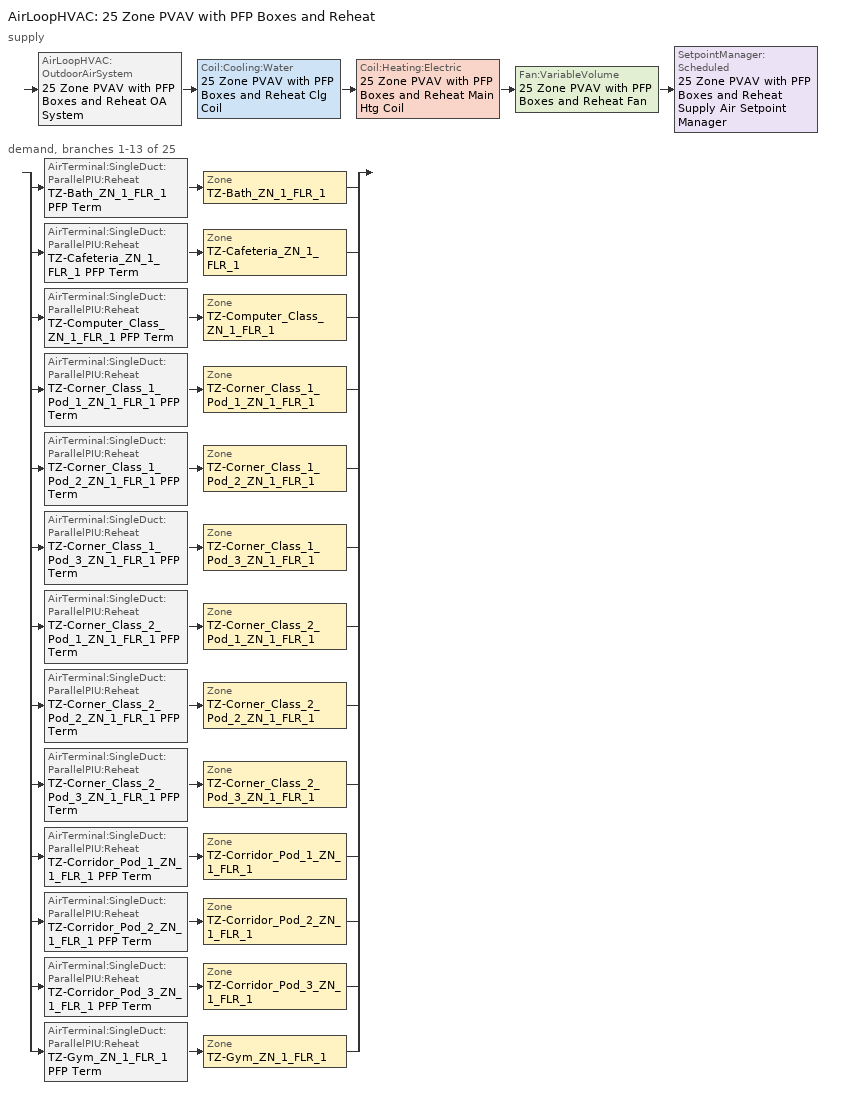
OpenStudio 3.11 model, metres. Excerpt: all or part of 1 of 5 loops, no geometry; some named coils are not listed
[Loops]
AirLoopHVAC '25 Zone PVAV with PFP Boxes and Reheat'
 supply: AirLoopHVAC:OutdoorAirSystem '25 Zone PVAV with PFP Boxes and Reheat OA System' > Coil:Cooling:Water '25 Zone PVAV with PFP Boxes and Reheat Clg Coil' > Coil:Heating:Electric '25 Zone PVAV with PFP Boxes and Reheat Main Htg Coil' > Fan:VariableVolume '25 Zone PVAV with PFP Boxes and Reheat Fan' > SetpointManager:Scheduled '25 Zone PVAV with PFP Boxes and Reheat Supply Air Setpoint Manager'
 demand, branches 1-13 of 25: split
  | AirTerminal:SingleDuct:ParallelPIU:Reheat 'TZ-Bath_ZN_1_FLR_1 PFP Term' > Zone 'TZ-Bath_ZN_1_FLR_1'
  | AirTerminal:SingleDuct:ParallelPIU:Reheat 'TZ-Cafeteria_ZN_1_FLR_1 PFP Term' > Zone 'TZ-Cafeteria_ZN_1_FLR_1'
  | AirTerminal:SingleDuct:ParallelPIU:Reheat 'TZ-Computer_Class_ZN_1_FLR_1 PFP Term' > Zone 'TZ-Computer_Class_ZN_1_FLR_1'
  | AirTerminal:SingleDuct:ParallelPIU:Reheat 'TZ-Corner_Class_1_Pod_1_ZN_1_FLR_1 PFP Term' > Zone 'TZ-Corner_Class_1_Pod_1_ZN_1_FLR_1'
  | AirTerminal:SingleDuct:ParallelPIU:Reheat 'TZ-Corner_Class_1_Pod_2_ZN_1_FLR_1 PFP Term' > Zone 'TZ-Corner_Class_1_Pod_2_ZN_1_FLR_1'
  | AirTerminal:SingleDuct:ParallelPIU:Reheat 'TZ-Corner_Class_1_Pod_3_ZN_1_FLR_1 PFP Term' > Zone 'TZ-Corner_Class_1_Pod_3_ZN_1_FLR_1'
  | AirTerminal:SingleDuct:ParallelPIU:Reheat 'TZ-Corner_Class_2_Pod_1_ZN_1_FLR_1 PFP Term' > Zone 'TZ-Corner_Class_2_Pod_1_ZN_1_FLR_1'
  | AirTerminal:SingleDuct:ParallelPIU:Reheat 'TZ-Corner_Class_2_Pod_2_ZN_1_FLR_1 PFP Term' > Zone 'TZ-Corner_Class_2_Pod_2_ZN_1_FLR_1'
  | AirTerminal:SingleDuct:ParallelPIU:Reheat 'TZ-Corner_Class_2_Pod_3_ZN_1_FLR_1 PFP Term' > Zone 'TZ-Corner_Class_2_Pod_3_ZN_1_FLR_1'
  | AirTerminal:SingleDuct:ParallelPIU:Reheat 'TZ-Corridor_Pod_1_ZN_1_FLR_1 PFP Term' > Zone 'TZ-Corridor_Pod_1_ZN_1_FLR_1'
  | AirTerminal:SingleDuct:ParallelPIU:Reheat 'TZ-Corridor_Pod_2_ZN_1_FLR_1 PFP Term' > Zone 'TZ-Corridor_Pod_2_ZN_1_FLR_1'
  | AirTerminal:SingleDuct:ParallelPIU:Reheat 'TZ-Corridor_Pod_3_ZN_1_FLR_1 PFP Term' > Zone 'TZ-Corridor_Pod_3_ZN_1_FLR_1'
  | AirTerminal:SingleDuct:ParallelPIU:Reheat 'TZ-Gym_ZN_1_FLR_1 PFP Term' > Zone 'TZ-Gym_ZN_1_FLR_1'
[Sizing:Zone] Zone Cooling Design Supply Air Temperature Input Method=SupplyAirTemperature; Zone Cooling Design Supply Air Temperature {C}=12.7778; Zone Cooling Design Supply Air Temperature Difference {deltaC}=11.11; Zone Heating Design Supply Air Temperature Input Method=SupplyAirTemperature; Zone Heating Design Supply Air Temperature {C}=40; Zone Heating Design Supply Air Temperature Difference {deltaC}=11.11; Zone Cooling Design Supply Air Humidity Ratio {kg-H2O/kg-air}=0.0085; Zone Heating Design Supply Air Humidity Ratio {kg-H2O/kg-air}=0.008; Cooling Design Air Flow Method=DesignDay; Heating Design Air Flow Method=DesignDay; Heating Maximum Air Flow Fraction=1; Account for Dedicated Outdoor Air System=No; Dedicated Outdoor Air System Control Strategy=NeutralSupplyAir; Dedicated Outdoor Air Low Setpoint Temperature for Design {C}=autosize; Dedicated Outdoor Air High Setpoint Temperature for Design {C}=autosize; Zone Load Sizing Method=Sensible Load Only No Latent Load; Zone Latent Cooling Design Supply Air Humidity Ratio Input Method=HumidityRatioDifference; Zone Cooling Design Supply Air Humidity Ratio Difference {kgWater/kgDryAir}=0.005; Zone Latent Heating Design Supply Air Humidity Ratio Input Method=HumidityRatioDifference; Zone Humidification Design Supply Air Humidity Ratio Difference {kgWater/kgDryAir}=0.005; Sizing Option=Coincident; Heating Coil Sizing Method=None; Maximum Heating Capacity To Cooling Load Sizing Ratio {W/W}=1
TZ-Corridor_Pod_2_ZN_1_FLR_1; TZ-Corner_Class_2_Pod_1_ZN_1_FLR_1; TZ-Bath_ZN_1_FLR_1; TZ-Corner_Class_1_Pod_2_ZN_1_FLR_1; TZ-Gym_ZN_1_FLR_1; TZ-Corner_Class_1_Pod_3_ZN_1_FLR_1; TZ-Computer_Class_ZN_1_FLR_1; TZ-Corner_Class_2_Pod_3_ZN_1_FLR_1; TZ-Corner_Class_1_Pod_1_ZN_1_FLR_1; TZ-Cafeteria_ZN_1_FLR_1; TZ-Corridor_Pod_1_ZN_1_FLR_1; TZ-Corridor_Pod_3_ZN_1_FLR_1; TZ-Corner_Class_2_Pod_2_ZN_1_FLR_1
[Zone equipment]
TZ-Corridor_Pod_2_ZN_1_FLR_1: TZ-Corridor_Pod_2_ZN_1_FLR_1 PFP Term
TZ-Corner_Class_2_Pod_1_ZN_1_FLR_1: TZ-Corner_Class_2_Pod_1_ZN_1_FLR_1 PFP Term
TZ-Bath_ZN_1_FLR_1: TZ-Bath_ZN_1_FLR_1 Exhaust Fan, TZ-Bath_ZN_1_FLR_1 PFP Term
TZ-Corner_Class_1_Pod_2_ZN_1_FLR_1: TZ-Corner_Class_1_Pod_2_ZN_1_FLR_1 PFP Term
TZ-Gym_ZN_1_FLR_1: TZ-Gym_ZN_1_FLR_1 PFP Term
TZ-Corner_Class_1_Pod_3_ZN_1_FLR_1: TZ-Corner_Class_1_Pod_3_ZN_1_FLR_1 PFP Term
TZ-Computer_Class_ZN_1_FLR_1: TZ-Computer_Class_ZN_1_FLR_1 PFP Term
TZ-Corner_Class_2_Pod_3_ZN_1_FLR_1: TZ-Corner_Class_2_Pod_3_ZN_1_FLR_1 PFP Term
TZ-Corner_Class_1_Pod_1_ZN_1_FLR_1: TZ-Corner_Class_1_Pod_1_ZN_1_FLR_1 PFP Term
TZ-Cafeteria_ZN_1_FLR_1: TZ-Kitchen_ZN_1_FLR_1 Transfer Air Source, TZ-Cafeteria_ZN_1_FLR_1 PFP Term
TZ-Corridor_Pod_1_ZN_1_FLR_1: TZ-Corridor_Pod_1_ZN_1_FLR_1 PFP Term
TZ-Corridor_Pod_3_ZN_1_FLR_1: TZ-Corridor_Pod_3_ZN_1_FLR_1 PFP Term
TZ-Corner_Class_2_Pod_2_ZN_1_FLR_1: TZ-Corner_Class_2_Pod_2_ZN_1_FLR_1 PFP Term
[Fan:ZoneExhaust] Availability Schedule=Always On Discrete; System Availability Manager Coupling Mode=Decoupled
Name | Fan Total Efficiency | Pressure Rise {Pa} | Maximum Flow Rate {m3/s} | Flow Fraction Schedule
TZ-Kitchen_ZN_1_FLR_1 Transfer Air Source | 1 | 0 | 0.298704
TZ-Bath_ZN_1_FLR_1 Exhaust Fan | 0.455889 | 124.544 | 0.279908 | Always On Discrete
[SetpointManager:Scheduled]
25 Zone PVAV with PFP Boxes and Reheat Supply Air Setpoint Manager: Control Variable=Temperature; Schedule=Supply Air Temp - 55.0F; Setpoint Node or NodeList=25 Zone PVAV with PFP Boxes and Reheat Supply Outlet Node
[AirLoopHVAC]
25 Zone PVAV with PFP Boxes and Reheat: Availability Schedule=Always On Discrete; Design Supply Air Flow Rate {m3/s}=autosize; Design Return Air Flow Fraction of Supply Air Flow=1
[Sizing:System]
25 Zone PVAV with PFP Boxes and Reheat: Type of Load to Size On=Sensible; Design Outdoor Air Flow Rate {m3/s}=Autosize; Central Heating Maximum System Air Flow Ratio=0.3; Preheat Design Temperature {C}=7.22222; Preheat Design Humidity Ratio {kg-H2O/kg-Air}=0.008; Precool Design Temperature {C}=12.7778; Precool Design Humidity Ratio {kg-H2O/kg-Air}=0.008; Central Cooling Design Supply Air Temperature {C}=12.7778; Central Heating Design Supply Air Temperature {C}=12.7778; Sizing Option=Coincident; 100% Outdoor Air in Cooling=No; 100% Outdoor Air in Heating=No; Central Cooling Design Supply Air Humidity Ratio {kg-H2O/kg-Air}=0.0085; Central Heating Design Supply Air Humidity Ratio {kg-H2O/kg-Air}=0.008; Cooling Design Air Flow Method=DesignDay; Heating Design Air Flow Method=DesignDay; System Outdoor Air Method=ZoneSum; Zone Maximum Outdoor Air Fraction=1; Cooling Supply Air Flow Rate Per Floor Area {m3/s-m2}=0.00996765; Cooling Fraction of Autosized Cooling Supply Air Flow Rate=1; Cooling Supply Air Flow Rate Per Unit Cooling Capacity {m3/s-W}=3.94755e-05; Heating Supply Air Flow Rate Per Floor Area {m3/s-m2}=0.00996765; Heating Fraction of Autosized Heating Supply Air Flow Rate=1; Heating Fraction of Autosized Cooling Supply Air Flow Rate=1; Heating Supply Air Flow Rate Per Unit Heating Capacity {m3/s-W}=3.15882e-05; Cooling Design Capacity Method=CoolingDesignCapacity; Cooling Design Capacity {W}=autosize; Cooling Design Capacity Per Floor Area {W/m2}=234.7; Fraction of Autosized Cooling Design Capacity=1; Heating Design Capacity Method=HeatingDesignCapacity; Heating Design Capacity {W}=autosize; Heating Design Capacity Per Floor Area {W/m2}=157; Fraction of Autosized Heating Design Capacity=1; Central Cooling Capacity Control Method=OnOff; Occupant Diversity=autosize; Heating Coil Sizing Method=None; Maximum Heating Capacity To Cooling Capacity Sizing Ratio {W/W}=1
[Fan:VariableVolume]
25 Zone PVAV with PFP Boxes and Reheat Fan: Availability Schedule=Always On Discrete; Fan Total Efficiency=0.62; Pressure Rise {Pa}=622.722; Maximum Flow Rate {m3/s}=Autosize; Fan Power Minimum Flow Rate Input Method=Fraction; Fan Power Minimum Flow Fraction=0.1; Fan Power Minimum Air Flow Rate {m3/s}=0; Motor Efficiency=0.9; Motor In Airstream Fraction=1; Fan Power Coefficient 1=0.0407599; Fan Power Coefficient 2=0.088045; Fan Power Coefficient 3=-0.0729261; Fan Power Coefficient 4=0.94374; Fan Power Coefficient 5=0
[Coil:Heating:Electric] Availability Schedule=Always On Discrete; Efficiency=1
25 Zone PVAV with PFP Boxes and Reheat Main Htg Coil; TZ-Bath_ZN_1_FLR_1 Electric Reheat Coil; TZ-Cafeteria_ZN_1_FLR_1 Electric Reheat Coil; TZ-Computer_Class_ZN_1_FLR_1 Electric Reheat Coil; TZ-Corner_Class_1_Pod_1_ZN_1_FLR_1 Electric Reheat Coil; TZ-Corner_Class_1_Pod_2_ZN_1_FLR_1 Electric Reheat Coil; TZ-Corner_Class_1_Pod_3_ZN_1_FLR_1 Electric Reheat Coil; TZ-Corner_Class_2_Pod_1_ZN_1_FLR_1 Electric Reheat Coil; TZ-Corner_Class_2_Pod_2_ZN_1_FLR_1 Electric Reheat Coil; TZ-Corner_Class_2_Pod_3_ZN_1_FLR_1 Electric Reheat Coil; TZ-Corridor_Pod_1_ZN_1_FLR_1 Electric Reheat Coil; TZ-Corridor_Pod_2_ZN_1_FLR_1 Electric Reheat Coil; TZ-Corridor_Pod_3_ZN_1_FLR_1 Electric Reheat Coil; TZ-Gym_ZN_1_FLR_1 Electric Reheat Coil
[Controller:OutdoorAir]
25 Zone PVAV with PFP Boxes and Reheat OA Controller: Minimum Outdoor Air Flow Rate {m3/s}=autosize; Maximum Outdoor Air Flow Rate {m3/s}=Autosize; Economizer Control Type=NoEconomizer; Economizer Control Action Type=ModulateFlow; Economizer Maximum Limit Dry-Bulb Temperature {C}=28; Economizer Maximum Limit Enthalpy {J/kg}=64000; Lockout Type=NoLockout; Minimum Limit Type=FixedMinimum; Minimum Outdoor Air Schedule=Always On Discrete; Controller Mechanical Ventilation=25 Zone PVAV with PFP Boxes and Reheat Vent Controller; High Humidity Control=No; High Humidity Outdoor Air Flow Ratio=1; Control High Indoor Humidity Based on Outdoor Humidity Ratio=Yes; Heat Recovery Bypass Control Type=BypassWhenWithinEconomizerLimits; Economizer Operation Staging=InterlockedWithMechanicalCooling
[Controller:MechanicalVentilation]
25 Zone PVAV with PFP Boxes and Reheat Vent Controller: Availability Schedule=Always On Discrete; System Outdoor Air Method=ZoneSum
[AirLoopHVAC:OutdoorAirSystem]
25 Zone PVAV with PFP Boxes and Reheat OA System: Controller=25 Zone PVAV with PFP Boxes and Reheat OA Controller
[Fan:ConstantVolume] Availability Schedule=Always On Discrete; Pressure Rise {Pa}=300; Maximum Flow Rate {m3/s}=AutoSize; Motor In Airstream Fraction=1
TZ-Bath_ZN_1_FLR_1 PFP Term Fan; TZ-Cafeteria_ZN_1_FLR_1 PFP Term Fan; TZ-Computer_Class_ZN_1_FLR_1 PFP Term Fan; TZ-Corner_Class_1_Pod_1_ZN_1_FLR_1 PFP Term Fan; TZ-Corner_Class_1_Pod_2_ZN_1_FLR_1 PFP Term Fan; TZ-Corner_Class_1_Pod_3_ZN_1_FLR_1 PFP Term Fan; TZ-Corner_Class_2_Pod_1_ZN_1_FLR_1 PFP Term Fan; TZ-Corner_Class_2_Pod_2_ZN_1_FLR_1 PFP Term Fan; TZ-Corner_Class_2_Pod_3_ZN_1_FLR_1 PFP Term Fan; TZ-Corridor_Pod_1_ZN_1_FLR_1 PFP Term Fan; TZ-Corridor_Pod_2_ZN_1_FLR_1 PFP Term Fan; TZ-Corridor_Pod_3_ZN_1_FLR_1 PFP Term Fan; TZ-Gym_ZN_1_FLR_1 PFP Term Fan
[AirTerminal:SingleDuct:ParallelPIU:Reheat] Availability Schedule=Always On Discrete; Maximum Primary Air Flow Rate {m3/s}=Autosize; Maximum Secondary Air Flow Rate {m3/s}=Autosize; Minimum Primary Air Flow Fraction=Autosize; Fan On Flow Fraction=Autosize; Maximum Hot Water or Steam Flow Rate {m3/s}=Autosize; Minimum Hot Water or Steam Flow Rate {m3/s}=0; Convergence Tolerance=0.001; Fan Control Type=ConstantSpeed; Minimum Fan Turn Down Ratio=0.3; Heating Control Type=Staged; Design Heating Discharge Air Temperature {C}=32.1; High Limit Heating Discharge Air Temperature {C}=37.7
Name | Fan | Reheat Coil
TZ-Bath_ZN_1_FLR_1 PFP Term | TZ-Bath_ZN_1_FLR_1 PFP Term Fan | TZ-Bath_ZN_1_FLR_1 Electric Reheat Coil
TZ-Cafeteria_ZN_1_FLR_1 PFP Term | TZ-Cafeteria_ZN_1_FLR_1 PFP Term Fan | TZ-Cafeteria_ZN_1_FLR_1 Electric Reheat Coil
TZ-Computer_Class_ZN_1_FLR_1 PFP Term | TZ-Computer_Class_ZN_1_FLR_1 PFP Term Fan | TZ-Computer_Class_ZN_1_FLR_1 Electric Reheat Coil
TZ-Corner_Class_1_Pod_1_ZN_1_FLR_1 PFP Term | TZ-Corner_Class_1_Pod_1_ZN_1_FLR_1 PFP Term Fan | TZ-Corner_Class_1_Pod_1_ZN_1_FLR_1 Electric Reheat Coil
TZ-Corner_Class_1_Pod_2_ZN_1_FLR_1 PFP Term | TZ-Corner_Class_1_Pod_2_ZN_1_FLR_1 PFP Term Fan | TZ-Corner_Class_1_Pod_2_ZN_1_FLR_1 Electric Reheat Coil
TZ-Corner_Class_1_Pod_3_ZN_1_FLR_1 PFP Term | TZ-Corner_Class_1_Pod_3_ZN_1_FLR_1 PFP Term Fan | TZ-Corner_Class_1_Pod_3_ZN_1_FLR_1 Electric Reheat Coil
TZ-Corner_Class_2_Pod_1_ZN_1_FLR_1 PFP Term | TZ-Corner_Class_2_Pod_1_ZN_1_FLR_1 PFP Term Fan | TZ-Corner_Class_2_Pod_1_ZN_1_FLR_1 Electric Reheat Coil
TZ-Corner_Class_2_Pod_2_ZN_1_FLR_1 PFP Term | TZ-Corner_Class_2_Pod_2_ZN_1_FLR_1 PFP Term Fan | TZ-Corner_Class_2_Pod_2_ZN_1_FLR_1 Electric Reheat Coil
TZ-Corner_Class_2_Pod_3_ZN_1_FLR_1 PFP Term | TZ-Corner_Class_2_Pod_3_ZN_1_FLR_1 PFP Term Fan | TZ-Corner_Class_2_Pod_3_ZN_1_FLR_1 Electric Reheat Coil
TZ-Corridor_Pod_1_ZN_1_FLR_1 PFP Term | TZ-Corridor_Pod_1_ZN_1_FLR_1 PFP Term Fan | TZ-Corridor_Pod_1_ZN_1_FLR_1 Electric Reheat Coil
TZ-Corridor_Pod_2_ZN_1_FLR_1 PFP Term | TZ-Corridor_Pod_2_ZN_1_FLR_1 PFP Term Fan | TZ-Corridor_Pod_2_ZN_1_FLR_1 Electric Reheat Coil
TZ-Corridor_Pod_3_ZN_1_FLR_1 PFP Term | TZ-Corridor_Pod_3_ZN_1_FLR_1 PFP Term Fan | TZ-Corridor_Pod_3_ZN_1_FLR_1 Electric Reheat Coil
TZ-Gym_ZN_1_FLR_1 PFP Term | TZ-Gym_ZN_1_FLR_1 PFP Term Fan | TZ-Gym_ZN_1_FLR_1 Electric Reheat Coil
[Schedule:Constant]
Always On Discrete: Value=1
[Schedule:Ruleset]
Supply Air Temp - 55.0F: Default Day Schedule=Supply Air Temp - 55.0F Default
[Schedule:Day]
Supply Air Temp - 55.0F Default: 24, 0, 12.7778
